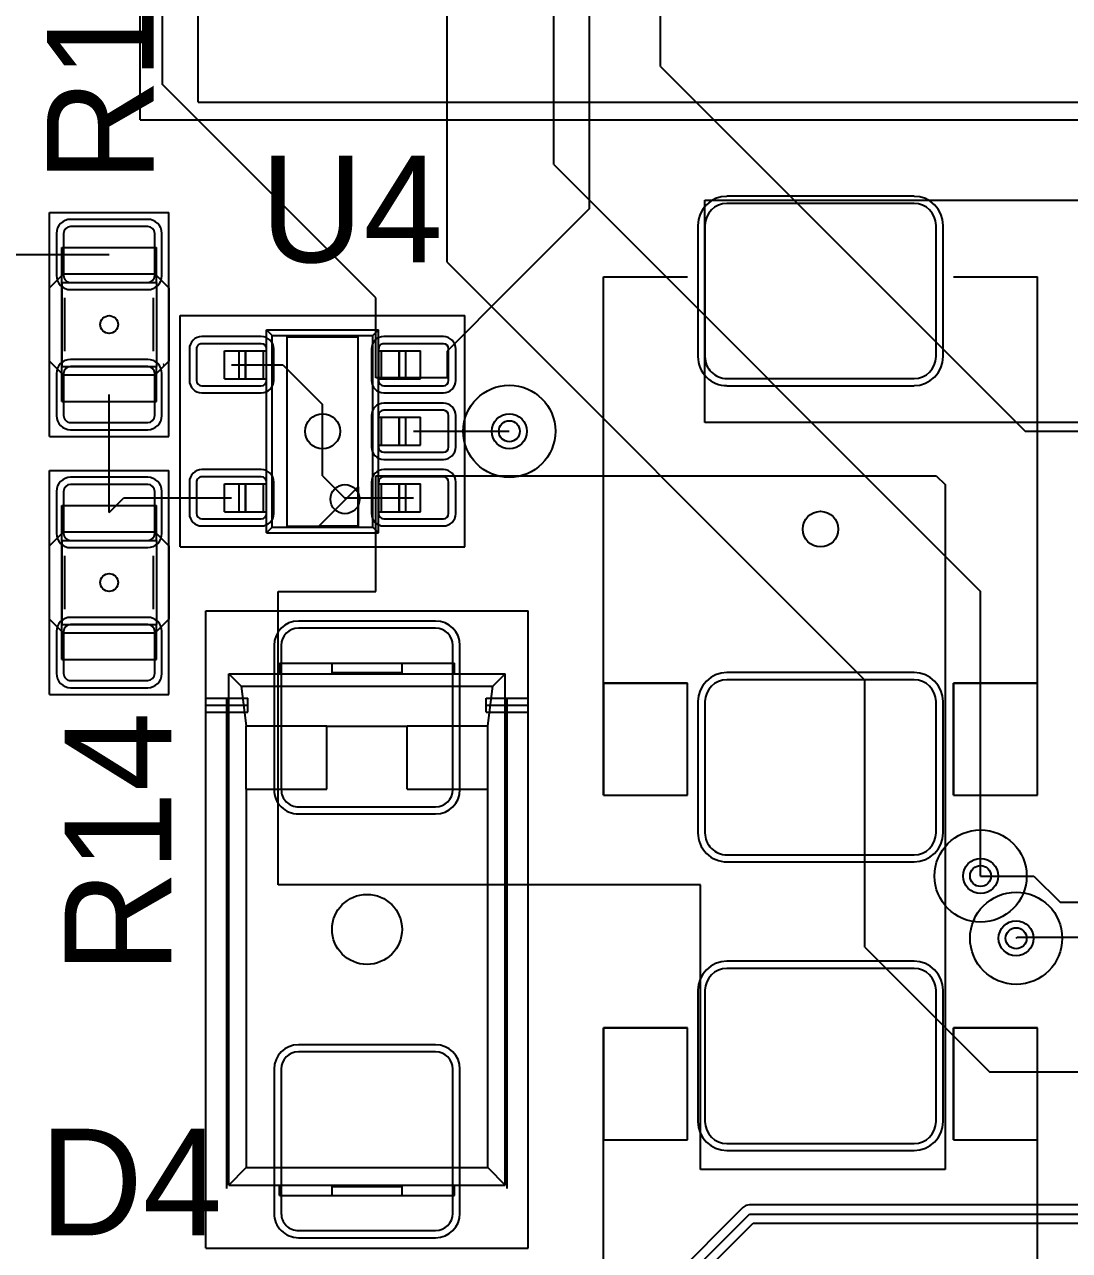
# Model space of a CAD drawing. Header units: millimetres. Extents: x 33 to 144, y 76 to 149.
# Drawn here: x 116.9 to 131.83, y 86.09 to 103.6 of the extents above; entities that cross this region are included whole.
import ezdxf

# ---------------------------------------------------------------- set-up
doc = ezdxf.new("R2010")
doc.units = ezdxf.units.MM
for name, color, linetype in [('BottomLayer', 5, 'Continuous'), ('DrillGuide', 244, 'Continuous'), ('InternalPlane1', 76, 'Continuous'), ('InternalPlane2', 16, 'Continuous'), ('Mechanical13', 56, 'Continuous'), ('Mechanical15', 56, 'Continuous'), ('MultiLayer', 9, 'Continuous'), ('TopLayer', 1, 'Continuous'), ('TopOverlay', 2, 'Continuous'), ('TopPaste', 8, 'Continuous'), ('TopSolder', 216, 'Continuous'), ('ViaHoleLayer', 16, 'Continuous')]:
    doc.layers.add(name, color=color, linetype=linetype)

# ---------------------------------------------------------------- blocks, each defined once
blk = doc.blocks.new('DO_214AB_31')
at = {"layer": 'Mechanical15'}
blk.add_circle((0, 0), 0.254, dxfattribs=at)
at = {"layer": 'TopLayer'}
for p, q in [((-2.463, 1.65), (-4.337, 1.65)), ((4.337, 1.65), (2.463, 1.65)), ((-4.65, 1.337), (-4.65, -1.337)), ((-2.15, -1.337), (-2.15, 1.337)), ((2.15, 1.337), (2.15, -1.337)), ((4.65, -1.337), (4.65, 1.337)), ((-4.337, -1.65), (-2.463, -1.65)), ((2.463, -1.65), (4.337, -1.65))]:
    blk.add_line(p, q, dxfattribs=at)
for centre, start, end in [((-4.337, 1.337), 90, 180), ((-2.463, 1.337), 0, 90), ((2.463, 1.337), 90, 180), ((4.337, 1.337), 0, 90), ((-4.337, -1.337), 180, 270), ((-2.463, -1.337), 270, 0), ((2.463, -1.337), 180, 270), ((4.337, -1.337), 270, 0)]:
    blk.add_arc(centre, 0.313, start, end, dxfattribs=at)
at = {"layer": 'TopOverlay'}
for p, q in [((3.8, 3.1), (-3.6, 3.1)), ((-3.6, 1.9), (-3.6, 3.1)), ((2.2, 1.9), (2.2, 3.1)), ((2.2, 3.1), (2.2, 1.9)), ((3.8, 3.1), (2.2, 3.1)), ((3.8, 1.9), (3.8, 3.1)), ((3.8, 1.9), (3.8, 3.1)), ((3.8, 1.9), (2.2, 1.9)), ((2.2, 1.9), (3.8, 1.9)), ((-3.6, -3.1), (-3.6, -1.9)), ((2.2, -3.1), (2.2, -1.9)), ((3.8, -1.9), (2.2, -1.9)), ((2.2, -1.9), (2.2, -3.1)), ((3.8, -1.9), (2.2, -1.9)), ((3.8, -3.1), (3.8, -1.9)), ((3.8, -3.1), (3.8, -1.9)), ((3.8, -3.1), (-3.6, -3.1)), ((2.2, -3.1), (3.8, -3.1))]:
    blk.add_line(p, q, dxfattribs=at)
at = {"layer": 'TopPaste'}
for p, q in [((-2.463, 1.65), (-4.337, 1.65)), ((4.337, 1.65), (2.463, 1.65)), ((-4.65, 1.337), (-4.65, -1.337)), ((-2.15, -1.337), (-2.15, 1.337)), ((2.15, 1.337), (2.15, -1.337)), ((4.65, -1.337), (4.65, 1.337)), ((-4.337, -1.65), (-2.463, -1.65)), ((2.463, -1.65), (4.337, -1.65))]:
    blk.add_line(p, q, dxfattribs=at)
for centre, start, end in [((-4.337, 1.337), 90, 180), ((-2.463, 1.337), 0, 90), ((2.463, 1.337), 90, 180), ((4.337, 1.337), 0, 90), ((-4.337, -1.337), 180, 270), ((-2.463, -1.337), 270, 0), ((2.463, -1.337), 180, 270), ((4.337, -1.337), 270, 0)]:
    blk.add_arc(centre, 0.313, start, end, dxfattribs=at)
at = {"layer": 'TopSolder'}
for p, q in [((-2.463, 1.752), (-4.337, 1.752)), ((4.337, 1.752), (2.463, 1.752)), ((-4.752, 1.337), (-4.752, -1.337)), ((-2.048, -1.337), (-2.048, 1.337)), ((2.048, 1.337), (2.048, -1.337)), ((4.752, -1.337), (4.752, 1.337)), ((-4.337, -1.752), (-2.463, -1.752)), ((2.463, -1.752), (4.337, -1.752))]:
    blk.add_line(p, q, dxfattribs=at)
for centre, start, end in [((-4.337, 1.337), 90, 180), ((-2.463, 1.337), 0, 90), ((2.463, 1.337), 90, 180), ((4.337, 1.337), 0, 90), ((-4.337, -1.337), 180, 270), ((-2.463, -1.337), 270, 0), ((2.463, -1.337), 180, 270), ((4.337, -1.337), 270, 0)]:
    blk.add_arc(centre, 0.414, start, end, dxfattribs=at)
blk = doc.blocks.new('SOT23_5_33')
at = {"layer": 'Mechanical13'}
for p, q in [((-0.8, 1.45), (-0.8, -1.45)), ((-0.719, 1.369), (-0.8, 1.45)), ((0.8, 1.45), (-0.8, 1.45)), ((0.8, 1.45), (0.719, 1.369)), ((0.8, 1.45), (0.8, -1.45)), ((0.719, 1.369), (-0.719, 1.369)), ((-0.719, 1.369), (-0.719, -1.369)), ((0.719, 1.369), (0.719, -1.369)), ((-1.4, 1.15), (-1.4, 0.75)), ((-0.8, 1.15), (-1.4, 1.15)), ((-1.191, 1.15), (-1.191, 0.75)), ((-1.1, 1.15), (-1.1, 0.75)), ((-1.094, 1.15), (-1.094, 0.75)), ((-0.844, 1.15), (-0.844, 0.75)), ((1.4, 1.15), (0.8, 1.15)), ((0.844, 1.15), (0.844, 0.75)), ((1.094, 1.15), (1.094, 0.75)), ((1.1, 1.15), (1.1, 0.75)), ((1.191, 1.15), (1.191, 0.75)), ((1.4, 1.15), (1.4, 0.75)), ((-0.8, 0.75), (-1.4, 0.75)), ((1.4, 0.75), (0.8, 0.75)), ((-1.4, 0.2), (-1.4, -0.2)), ((-0.8, 0.2), (-1.4, 0.2)), ((-1.191, 0.2), (-1.191, -0.2)), ((-1.1, 0.2), (-1.1, -0.2)), ((-1.094, 0.2), (-1.094, -0.2)), ((-0.844, 0.2), (-0.844, -0.2)), ((-0.8, -0.2), (-1.4, -0.2)), ((-1.4, -0.75), (-1.4, -1.15)), ((-0.8, -0.75), (-1.4, -0.75)), ((-1.191, -0.75), (-1.191, -1.15)), ((-1.1, -0.75), (-1.1, -1.15)), ((-1.094, -0.75), (-1.094, -1.15)), ((-0.844, -0.75), (-0.844, -1.15)), ((1.4, -0.75), (0.8, -0.75)), ((0.844, -0.75), (0.844, -1.15)), ((1.094, -0.75), (1.094, -1.15)), ((1.1, -0.75), (1.1, -1.15)), ((1.191, -0.75), (1.191, -1.15)), ((1.4, -0.75), (1.4, -1.15)), ((-0.8, -1.15), (-1.4, -1.15)), ((1.4, -1.15), (0.8, -1.15)), ((-0.719, -1.369), (-0.8, -1.45)), ((0.719, -1.369), (-0.719, -1.369)), ((0.8, -1.45), (0.719, -1.369)), ((0.8, -1.45), (-0.8, -1.45))]:
    blk.add_line(p, q, dxfattribs=at)
blk.add_circle((-0.32, 0.97), 0.208, dxfattribs=at)
at = {"layer": 'Mechanical15'}
for p, q in [((2.032, 1.651), (-2.032, 1.651)), ((-2.032, 1.651), (-2.032, -1.651)), ((2.032, 1.651), (2.032, -1.651)), ((2.032, -1.651), (-2.032, -1.651))]:
    blk.add_line(p, q, dxfattribs=at)
blk.add_circle((0, 0), 0.25, dxfattribs=at)
at = {"layer": 'TopLayer'}
for p, q in [((-0.875, 1.25), (-1.725, 1.25)), ((1.725, 1.25), (0.875, 1.25)), ((-1.8, 1.175), (-1.8, 0.725)), ((-0.8, 0.725), (-0.8, 1.175)), ((0.8, 1.175), (0.8, 0.725)), ((1.8, 0.725), (1.8, 1.175)), ((-1.725, 0.65), (-0.875, 0.65)), ((0.875, 0.65), (1.725, 0.65)), ((-1.8, 0.225), (-1.8, -0.225)), ((-0.875, 0.3), (-1.725, 0.3)), ((-0.8, -0.225), (-0.8, 0.225)), ((-1.725, -0.3), (-0.875, -0.3)), ((-0.875, -0.65), (-1.725, -0.65)), ((1.725, -0.65), (0.875, -0.65)), ((-1.8, -0.725), (-1.8, -1.175)), ((-0.8, -1.175), (-0.8, -0.725)), ((0.8, -0.725), (0.8, -1.175)), ((1.8, -1.175), (1.8, -0.725)), ((-1.725, -1.25), (-0.875, -1.25)), ((0.875, -1.25), (1.725, -1.25))]:
    blk.add_line(p, q, dxfattribs=at)
for centre, start, end in [((-1.725, 1.175), 90, 180), ((-0.875, 1.175), 0, 90), ((0.875, 1.175), 90, 180), ((1.725, 1.175), 0, 90), ((-1.725, 0.725), 180, 270), ((-0.875, 0.725), 270, 0), ((0.875, 0.725), 180, 270), ((1.725, 0.725), 270, 0), ((-1.725, 0.225), 90, 180), ((-0.875, 0.225), 0, 90), ((-1.725, -0.225), 180, 270), ((-0.875, -0.225), 270, 0), ((-1.725, -0.725), 90, 180), ((-0.875, -0.725), 0, 90), ((0.875, -0.725), 90, 180), ((1.725, -0.725), 0, 90), ((-1.725, -1.175), 180, 270), ((-0.875, -1.175), 270, 0), ((0.875, -1.175), 180, 270), ((1.725, -1.175), 270, 0)]:
    blk.add_arc(centre, 0.075, start, end, dxfattribs=at)
at = {"layer": 'TopOverlay'}
for p, q in [((-0.508, 1.353), (-0.508, -1.347)), ((0.508, 1.353), (-0.508, 1.353)), ((-0.508, 0.792), (-0.508, 1.353)), ((-0.508, 1.353), (0.053, 1.353)), ((0.053, 1.353), (-0.508, 0.792)), ((0.508, -1.347), (0.508, 1.353)), ((2.27, -0.95), (2.265, -0.955)), ((2.265, -0.955), (2.27, -0.96)), ((2.275, -0.955), (2.27, -0.95)), ((2.27, -0.96), (2.275, -0.955)), ((0.508, -1.347), (-0.508, -1.347))]:
    blk.add_line(p, q, dxfattribs=at)
at = {"layer": 'TopPaste'}
for p, q in [((-0.875, 1.25), (-1.725, 1.25)), ((1.725, 1.25), (0.875, 1.25)), ((-1.8, 1.175), (-1.8, 0.725)), ((-0.8, 0.725), (-0.8, 1.175)), ((0.8, 1.175), (0.8, 0.725)), ((1.8, 0.725), (1.8, 1.175)), ((-1.725, 0.65), (-0.875, 0.65)), ((0.875, 0.65), (1.725, 0.65)), ((-1.8, 0.225), (-1.8, -0.225)), ((-0.875, 0.3), (-1.725, 0.3)), ((-0.8, -0.225), (-0.8, 0.225)), ((-1.725, -0.3), (-0.875, -0.3)), ((-0.875, -0.65), (-1.725, -0.65)), ((1.725, -0.65), (0.875, -0.65)), ((-1.8, -0.725), (-1.8, -1.175)), ((-0.8, -1.175), (-0.8, -0.725)), ((0.8, -0.725), (0.8, -1.175)), ((1.8, -1.175), (1.8, -0.725)), ((-1.725, -1.25), (-0.875, -1.25)), ((0.875, -1.25), (1.725, -1.25))]:
    blk.add_line(p, q, dxfattribs=at)
for centre, start, end in [((-1.725, 1.175), 90, 180), ((-0.875, 1.175), 0, 90), ((0.875, 1.175), 90, 180), ((1.725, 1.175), 0, 90), ((-1.725, 0.725), 180, 270), ((-0.875, 0.725), 270, 0), ((0.875, 0.725), 180, 270), ((1.725, 0.725), 270, 0), ((-1.725, 0.225), 90, 180), ((-0.875, 0.225), 0, 90), ((-1.725, -0.225), 180, 270), ((-0.875, -0.225), 270, 0), ((-1.725, -0.725), 90, 180), ((-0.875, -0.725), 0, 90), ((0.875, -0.725), 90, 180), ((1.725, -0.725), 0, 90), ((-1.725, -1.175), 180, 270), ((-0.875, -1.175), 270, 0), ((0.875, -1.175), 180, 270), ((1.725, -1.175), 270, 0)]:
    blk.add_arc(centre, 0.075, start, end, dxfattribs=at)
at = {"layer": 'TopSolder'}
for p, q in [((-0.875, 1.352), (-1.725, 1.352)), ((1.725, 1.352), (0.875, 1.352)), ((-1.902, 1.175), (-1.902, 0.725)), ((-0.698, 0.725), (-0.698, 1.175)), ((0.698, 1.175), (0.698, 0.725)), ((1.902, 0.725), (1.902, 1.175)), ((-1.725, 0.548), (-0.875, 0.548)), ((0.875, 0.548), (1.725, 0.548)), ((-0.875, 0.402), (-1.725, 0.402)), ((-1.902, 0.225), (-1.902, -0.225)), ((-0.698, -0.225), (-0.698, 0.225)), ((-1.725, -0.402), (-0.875, -0.402)), ((-0.875, -0.548), (-1.725, -0.548)), ((1.725, -0.548), (0.875, -0.548)), ((-1.902, -0.725), (-1.902, -1.175)), ((-0.698, -1.175), (-0.698, -0.725)), ((0.698, -0.725), (0.698, -1.175)), ((1.902, -1.175), (1.902, -0.725)), ((-1.725, -1.352), (-0.875, -1.352)), ((0.875, -1.352), (1.725, -1.352))]:
    blk.add_line(p, q, dxfattribs=at)
for centre, start, end in [((-1.725, 1.175), 90, 180), ((-0.875, 1.175), 0, 90), ((0.875, 1.175), 90, 180), ((1.725, 1.175), 0, 90), ((-1.725, 0.725), 180, 270), ((-0.875, 0.725), 270, 0), ((0.875, 0.725), 180, 270), ((1.725, 0.725), 270, 0), ((-1.725, 0.225), 90, 180), ((-0.875, 0.225), 0, 90), ((-1.725, -0.225), 180, 270), ((-0.875, -0.225), 270, 0), ((-1.725, -0.725), 90, 180), ((-0.875, -0.725), 0, 90), ((0.875, -0.725), 90, 180), ((1.725, -0.725), 0, 90), ((-1.725, -1.175), 180, 270), ((-0.875, -1.175), 270, 0), ((0.875, -1.175), 180, 270), ((1.725, -1.175), 270, 0)]:
    blk.add_arc(centre, 0.177, start, end, dxfattribs=at)
blk = doc.blocks.new('RESC2012X70N_44')
at = {"layer": 'Mechanical13'}
for p, q in [((-0.6, 0.675), (-1.1, 0.675)), ((-1.1, -0.675), (-1.1, 0.675)), ((-0.6, -0.675), (-0.6, 0.675)), ((-0.6, 0.674), (0.6, 0.674)), ((-0.6, 0.674), (0.6, 0.674)), ((1.1, 0.675), (0.6, 0.675)), ((0.6, -0.675), (0.6, 0.675)), ((1.1, -0.675), (1.1, 0.675)), ((-0.6, -0.675), (-1.1, -0.675)), ((0.6, -0.674), (-0.6, -0.674)), ((-0.6, -0.674), (0.6, -0.674)), ((1.1, -0.675), (0.6, -0.675))]:
    blk.add_line(p, q, dxfattribs=at)
at = {"layer": 'Mechanical15'}
for p, q in [((1.6, 0.85), (-1.6, 0.85)), ((-1.6, -0.85), (-1.6, 0.85)), ((1.6, -0.85), (1.6, 0.85)), ((1.6, -0.85), (-1.6, -0.85))]:
    blk.add_line(p, q, dxfattribs=at)
blk.add_circle((0, 0), 0.127, dxfattribs=at)
at = {"layer": 'TopLayer'}
for p, q in [((-0.725, 0.65), (-0.525, 0.85)), ((-0.525, 0.85), (0.525, 0.85)), ((0.525, 0.85), (0.725, 0.65)), ((-1.4, 0.55), (-1.4, -0.55)), ((-0.7, 0.65), (-1.3, 0.65)), ((-0.725, -0.65), (-0.725, 0.65)), ((-0.6, -0.55), (-0.6, 0.55)), ((0.6, 0.55), (0.6, -0.55)), ((1.3, 0.65), (0.7, 0.65)), ((0.725, 0.65), (0.725, -0.65)), ((1.4, -0.55), (1.4, 0.55)), ((-1.3, -0.65), (-0.7, -0.65)), ((-0.525, -0.85), (-0.725, -0.65)), ((0.725, -0.65), (0.525, -0.85)), ((0.7, -0.65), (1.3, -0.65)), ((0.525, -0.85), (-0.525, -0.85))]:
    blk.add_line(p, q, dxfattribs=at)
for centre, start, end in [((-1.3, 0.55), 90, 180), ((-0.7, 0.55), 0, 90), ((0.7, 0.55), 90, 180), ((1.3, 0.55), 0, 90), ((-1.3, -0.55), 180, 270), ((-0.7, -0.55), 270, 0), ((0.7, -0.55), 180, 270), ((1.3, -0.55), 270, 0)]:
    blk.add_arc(centre, 0.1, start, end, dxfattribs=at)
at = {"layer": 'TopOverlay'}
for p, q in [((0.381, 0.635), (-0.381, 0.635)), ((0.381, -0.635), (-0.381, -0.635))]:
    blk.add_line(p, q, dxfattribs=at)
at = {"layer": 'TopPaste'}
for p, q in [((-1.4, 0.55), (-1.4, -0.55)), ((-0.7, 0.65), (-1.3, 0.65)), ((-0.6, -0.55), (-0.6, 0.55)), ((0.6, 0.55), (0.6, -0.55)), ((1.3, 0.65), (0.7, 0.65)), ((1.4, -0.55), (1.4, 0.55)), ((-1.3, -0.65), (-0.7, -0.65)), ((0.7, -0.65), (1.3, -0.65))]:
    blk.add_line(p, q, dxfattribs=at)
for centre, start, end in [((-1.3, 0.55), 90, 180), ((-0.7, 0.55), 0, 90), ((0.7, 0.55), 90, 180), ((1.3, 0.55), 0, 90), ((-1.3, -0.55), 180, 270), ((-0.7, -0.55), 270, 0), ((0.7, -0.55), 180, 270), ((1.3, -0.55), 270, 0)]:
    blk.add_arc(centre, 0.1, start, end, dxfattribs=at)
at = {"layer": 'TopSolder'}
for p, q in [((-0.7, 0.752), (-1.3, 0.752)), ((1.3, 0.752), (0.7, 0.752)), ((-1.502, 0.55), (-1.502, -0.55)), ((-0.498, -0.55), (-0.498, 0.55)), ((0.498, 0.55), (0.498, -0.55)), ((1.502, -0.55), (1.502, 0.55)), ((-1.3, -0.752), (-0.7, -0.752)), ((0.7, -0.752), (1.3, -0.752))]:
    blk.add_line(p, q, dxfattribs=at)
for centre, start, end in [((-1.3, 0.55), 90, 180), ((-0.7, 0.55), 0, 90), ((0.7, 0.55), 90, 180), ((1.3, 0.55), 0, 90), ((-1.3, -0.55), 180, 270), ((-0.7, -0.55), 270, 0), ((0.7, -0.55), 180, 270), ((1.3, -0.55), 270, 0)]:
    blk.add_arc(centre, 0.202, start, end, dxfattribs=at)
blk = doc.blocks.new('RESC2012X70N_45')
at = {"layer": 'Mechanical13'}
for p, q in [((-0.6, 0.675), (-1.1, 0.675)), ((-1.1, -0.675), (-1.1, 0.675)), ((-0.6, -0.675), (-0.6, 0.675)), ((-0.6, 0.674), (0.6, 0.674)), ((-0.6, 0.674), (0.6, 0.674)), ((1.1, 0.675), (0.6, 0.675)), ((0.6, -0.675), (0.6, 0.675)), ((1.1, -0.675), (1.1, 0.675)), ((-0.6, -0.675), (-1.1, -0.675)), ((0.6, -0.674), (-0.6, -0.674)), ((-0.6, -0.674), (0.6, -0.674)), ((1.1, -0.675), (0.6, -0.675))]:
    blk.add_line(p, q, dxfattribs=at)
at = {"layer": 'Mechanical15'}
for p, q in [((1.6, 0.85), (-1.6, 0.85)), ((-1.6, -0.85), (-1.6, 0.85)), ((1.6, -0.85), (1.6, 0.85)), ((1.6, -0.85), (-1.6, -0.85))]:
    blk.add_line(p, q, dxfattribs=at)
blk.add_circle((0, 0), 0.127, dxfattribs=at)
at = {"layer": 'TopLayer'}
for p, q in [((-0.725, 0.65), (-0.525, 0.85)), ((-0.525, 0.85), (0.525, 0.85)), ((0.525, 0.85), (0.725, 0.65)), ((-1.4, 0.55), (-1.4, -0.55)), ((-0.7, 0.65), (-1.3, 0.65)), ((-0.725, -0.65), (-0.725, 0.65)), ((-0.6, -0.55), (-0.6, 0.55)), ((0.6, 0.55), (0.6, -0.55)), ((1.3, 0.65), (0.7, 0.65)), ((0.725, 0.65), (0.725, -0.65)), ((1.4, -0.55), (1.4, 0.55)), ((-1.3, -0.65), (-0.7, -0.65)), ((-0.525, -0.85), (-0.725, -0.65)), ((0.725, -0.65), (0.525, -0.85)), ((0.7, -0.65), (1.3, -0.65)), ((0.525, -0.85), (-0.525, -0.85))]:
    blk.add_line(p, q, dxfattribs=at)
for centre, start, end in [((-1.3, 0.55), 90, 180), ((-0.7, 0.55), 0, 90), ((0.7, 0.55), 90, 180), ((1.3, 0.55), 0, 90), ((-1.3, -0.55), 180, 270), ((-0.7, -0.55), 270, 0), ((0.7, -0.55), 180, 270), ((1.3, -0.55), 270, 0)]:
    blk.add_arc(centre, 0.1, start, end, dxfattribs=at)
at = {"layer": 'TopOverlay'}
for p, q in [((0.381, 0.635), (-0.381, 0.635)), ((0.381, -0.635), (-0.381, -0.635))]:
    blk.add_line(p, q, dxfattribs=at)
at = {"layer": 'TopPaste'}
for p, q in [((-1.4, 0.55), (-1.4, -0.55)), ((-0.7, 0.65), (-1.3, 0.65)), ((-0.6, -0.55), (-0.6, 0.55)), ((0.6, 0.55), (0.6, -0.55)), ((1.3, 0.65), (0.7, 0.65)), ((1.4, -0.55), (1.4, 0.55)), ((-1.3, -0.65), (-0.7, -0.65)), ((0.7, -0.65), (1.3, -0.65))]:
    blk.add_line(p, q, dxfattribs=at)
for centre, start, end in [((-1.3, 0.55), 90, 180), ((-0.7, 0.55), 0, 90), ((0.7, 0.55), 90, 180), ((1.3, 0.55), 0, 90), ((-1.3, -0.55), 180, 270), ((-0.7, -0.55), 270, 0), ((0.7, -0.55), 180, 270), ((1.3, -0.55), 270, 0)]:
    blk.add_arc(centre, 0.1, start, end, dxfattribs=at)
at = {"layer": 'TopSolder'}
for p, q in [((-0.7, 0.752), (-1.3, 0.752)), ((1.3, 0.752), (0.7, 0.752)), ((-1.502, 0.55), (-1.502, -0.55)), ((-0.498, -0.55), (-0.498, 0.55)), ((0.498, 0.55), (0.498, -0.55)), ((1.502, -0.55), (1.502, 0.55)), ((-1.3, -0.752), (-0.7, -0.752)), ((0.7, -0.752), (1.3, -0.752))]:
    blk.add_line(p, q, dxfattribs=at)
for centre, start, end in [((-1.3, 0.55), 90, 180), ((-0.7, 0.55), 0, 90), ((0.7, 0.55), 90, 180), ((1.3, 0.55), 0, 90), ((-1.3, -0.55), 180, 270), ((-0.7, -0.55), 270, 0), ((0.7, -0.55), 180, 270), ((1.3, -0.55), 270, 0)]:
    blk.add_arc(centre, 0.202, start, end, dxfattribs=at)
blk = doc.blocks.new('I________6_8_H_S________54')
at = {"layer": 'Mechanical13'}
for p, q in [((-6.35, -6.35), (-6.35, 6.35)), ((-6.35, 6.35), (6.35, 6.35)), ((6.35, -6.35), (6.35, 6.35)), ((-6.35, -6.35), (6.35, -6.35))]:
    blk.add_line(p, q, dxfattribs=at)
at = {"layer": 'Mechanical15'}
for p, q in [((-7.175, -6.6), (-7.175, 6.6)), ((-7.175, 6.6), (7.175, 6.6)), ((7.175, -6.6), (7.175, 6.6)), ((0, -0.5), (0, 0.5)), ((-0.5, 0), (0.5, 0)), ((-7.175, -6.6), (7.175, -6.6))]:
    blk.add_line(p, q, dxfattribs=at)
at = {"layer": 'TopLayer'}
for p, q in [((-0.7, 2.6), (-6.95, 2.6)), ((-6.95, 2.6), (-6.95, -2.6)), ((-0.7, -2.6), (-0.7, 2.6)), ((6.95, 2.6), (0.7, 2.6)), ((0.7, 2.6), (0.7, -2.6)), ((6.95, -2.6), (6.95, 2.6)), ((-6.95, -2.6), (-0.7, -2.6)), ((0.7, -2.6), (6.95, -2.6))]:
    blk.add_line(p, q, dxfattribs=at)
at = {"layer": 'TopOverlay'}
for p, q in [((-6.35, 6.35), (6.35, 6.35)), ((-6.35, 3), (-6.35, 6.35)), ((6.35, 3), (6.35, 6.35)), ((-6.35, -6.35), (-6.35, -3)), ((6.35, -6.35), (6.35, -3)), ((-6.35, -6.35), (6.35, -6.35))]:
    blk.add_line(p, q, dxfattribs=at)
at = {"layer": 'TopPaste'}
for p, q in [((-0.7, 2.6), (-6.95, 2.6)), ((-6.95, 2.6), (-6.95, -2.6)), ((-0.7, -2.6), (-0.7, 2.6)), ((6.95, 2.6), (0.7, 2.6)), ((0.7, 2.6), (0.7, -2.6)), ((6.95, -2.6), (6.95, 2.6)), ((-6.95, -2.6), (-0.7, -2.6)), ((0.7, -2.6), (6.95, -2.6))]:
    blk.add_line(p, q, dxfattribs=at)
at = {"layer": 'TopSolder'}
for p, q in [((-0.598, 2.702), (-7.052, 2.702)), ((-7.052, 2.702), (-7.052, -2.702)), ((-0.598, -2.702), (-0.598, 2.702)), ((7.052, 2.702), (0.598, 2.702)), ((0.598, 2.702), (0.598, -2.702)), ((7.052, -2.702), (7.052, 2.702)), ((-7.052, -2.702), (-0.598, -2.702)), ((0.598, -2.702), (7.052, -2.702))]:
    blk.add_line(p, q, dxfattribs=at)
blk = doc.blocks.new('CAPMP7343X310N_63')
at = {"layer": 'Mechanical13'}
for p, q in [((-3.65, -1.975), (-3.65, 1.975)), ((3.65, 1.975), (-3.65, 1.975)), ((-3.471, 1.796), (-3.65, 1.975)), ((3.401, 1.726), (3.65, 1.975)), ((3.65, -1.975), (3.65, 1.975)), ((-3.471, -1.796), (-3.471, 1.796)), ((-2.907, 1.727), (-3.471, 1.796)), ((-2.907, 0.575), (-2.907, 1.727)), ((-2.001, 1.727), (-2.907, 1.727)), ((-2.001, 0.575), (-2.001, 1.727)), ((3.401, 1.726), (-2.001, 1.727)), ((3.401, -1.726), (3.401, 1.726)), ((-3.65, 1.25), (-3.8, 1.25)), ((-3.8, -1.25), (-3.8, 1.25)), ((3.8, 1.25), (3.65, 1.25)), ((3.8, -1.25), (3.8, 1.25)), ((-2.001, 0.575), (-2.907, 0.575)), ((-2.901, -0.575), (-2.901, 0.575)), ((-3.65, 0.5), (-3.8, 0.5)), ((-3.67, -0.5), (-3.67, 0.5)), ((3.8, 0.5), (3.65, 0.5)), ((3.67, -0.5), (3.67, 0.5)), ((-3.65, -0.5), (-3.8, -0.5)), ((3.8, -0.5), (3.65, -0.5)), ((-2.907, -1.727), (-2.907, -0.575)), ((-2.001, -0.575), (-2.907, -0.575)), ((-2.001, -1.727), (-2.001, -0.575)), ((-3.65, -1.25), (-3.8, -1.25)), ((3.8, -1.25), (3.65, -1.25)), ((-3.471, -1.796), (-2.907, -1.727)), ((-2.001, -1.727), (-2.907, -1.727)), ((-2.001, -1.727), (3.401, -1.726)), ((3.65, -1.975), (3.401, -1.726)), ((-3.65, -1.975), (-3.471, -1.796)), ((3.65, -1.975), (-3.65, -1.975))]:
    blk.add_line(p, q, dxfattribs=at)
at = {"layer": 'Mechanical15'}
for p, q in [((-4.55, -2.3), (-4.55, 2.3)), ((4.55, 2.3), (-4.55, 2.3)), ((4.55, -2.3), (4.55, 2.3)), ((4.55, -2.3), (-4.55, -2.3))]:
    blk.add_line(p, q, dxfattribs=at)
blk.add_circle((0, 0), 0.5, dxfattribs=at)
at = {"layer": 'TopLayer'}
for p, q in [((-1.995, 1.225), (-4.055, 1.225)), ((4.055, 1.225), (1.995, 1.225)), ((-4.3, 0.98), (-4.3, -0.98)), ((-1.75, -0.98), (-1.75, 0.98)), ((1.75, 0.98), (1.75, -0.98)), ((4.3, -0.98), (4.3, 0.98)), ((-4.055, -1.225), (-1.995, -1.225)), ((1.995, -1.225), (4.055, -1.225))]:
    blk.add_line(p, q, dxfattribs=at)
for centre, start, end in [((-4.055, 0.98), 90, 180), ((-1.995, 0.98), 0, 90), ((1.995, 0.98), 90, 180), ((4.055, 0.98), 0, 90), ((-4.055, -0.98), 180, 270), ((-1.995, -0.98), 270, 0), ((1.995, -0.98), 180, 270), ((4.055, -0.98), 270, 0)]:
    blk.add_arc(centre, 0.245, start, end, dxfattribs=at)
at = {"layer": 'TopOverlay'}
for p, q in [((-3.3, 1.7), (-3.3, 2.3)), ((-3.1, 2.3), (-3.3, 2.3)), ((-3.2, 2), (-3.2, 2.3)), ((-3.1, 2), (-3.1, 2.3)), ((3.7, 2), (-3.3, 2)), ((-3.2, 1.7), (-3.2, 2)), ((-3.1, 1.7), (-3.1, 2)), ((-3.1, 1.7), (-3.3, 1.7)), ((-3.3, -2.3), (-3.3, -1.7)), ((-3.1, -1.7), (-3.3, -1.7)), ((-3.2, -2), (-3.2, -1.7)), ((-3.1, -2), (-3.1, -1.7)), ((3.7, -2), (-3.3, -2)), ((-3.2, -2.3), (-3.2, -2)), ((-3.1, -2.3), (-3.1, -2)), ((-3.1, -2.3), (-3.3, -2.3))]:
    blk.add_line(p, q, dxfattribs=at)
at = {"layer": 'TopPaste'}
for p, q in [((-1.995, 1.225), (-4.055, 1.225)), ((4.055, 1.225), (1.995, 1.225)), ((-4.3, 0.98), (-4.3, -0.98)), ((-1.75, -0.98), (-1.75, 0.98)), ((1.75, 0.98), (1.75, -0.98)), ((4.3, -0.98), (4.3, 0.98)), ((-4.055, -1.225), (-1.995, -1.225)), ((1.995, -1.225), (4.055, -1.225))]:
    blk.add_line(p, q, dxfattribs=at)
for centre, start, end in [((-4.055, 0.98), 90, 180), ((-1.995, 0.98), 0, 90), ((1.995, 0.98), 90, 180), ((4.055, 0.98), 0, 90), ((-4.055, -0.98), 180, 270), ((-1.995, -0.98), 270, 0), ((1.995, -0.98), 180, 270), ((4.055, -0.98), 270, 0)]:
    blk.add_arc(centre, 0.245, start, end, dxfattribs=at)
at = {"layer": 'TopSolder'}
for p, q in [((-1.995, 1.327), (-4.055, 1.327)), ((4.055, 1.327), (1.995, 1.327)), ((-4.402, 0.98), (-4.402, -0.98)), ((-1.648, -0.98), (-1.648, 0.98)), ((1.648, 0.98), (1.648, -0.98)), ((4.402, -0.98), (4.402, 0.98)), ((-4.055, -1.327), (-1.995, -1.327)), ((1.995, -1.327), (4.055, -1.327))]:
    blk.add_line(p, q, dxfattribs=at)
for centre, start, end in [((-4.055, 0.98), 90, 180), ((-1.995, 0.98), 0, 90), ((1.995, 0.98), 90, 180), ((4.055, 0.98), 0, 90), ((-4.055, -0.98), 180, 270), ((-1.995, -0.98), 270, 0), ((1.995, -0.98), 180, 270), ((4.055, -0.98), 270, 0)]:
    blk.add_arc(centre, 0.347, start, end, dxfattribs=at)
blk = doc.blocks.new('DO_214AB_65')
at = {"layer": 'Mechanical15'}
blk.add_circle((0, 0), 0.254, dxfattribs=at)
at = {"layer": 'TopLayer'}
for p, q in [((-2.463, 1.65), (-4.337, 1.65)), ((4.337, 1.65), (2.463, 1.65)), ((-4.65, 1.337), (-4.65, -1.337)), ((-2.15, -1.337), (-2.15, 1.337)), ((2.15, 1.337), (2.15, -1.337)), ((4.65, -1.337), (4.65, 1.337)), ((-4.337, -1.65), (-2.463, -1.65)), ((2.463, -1.65), (4.337, -1.65))]:
    blk.add_line(p, q, dxfattribs=at)
for centre, start, end in [((-4.337, 1.337), 90, 180), ((-2.463, 1.337), 0, 90), ((2.463, 1.337), 90, 180), ((4.337, 1.337), 0, 90), ((-4.337, -1.337), 180, 270), ((-2.463, -1.337), 270, 0), ((2.463, -1.337), 180, 270), ((4.337, -1.337), 270, 0)]:
    blk.add_arc(centre, 0.313, start, end, dxfattribs=at)
at = {"layer": 'TopOverlay'}
for p, q in [((-3.6, 3.1), (3.8, 3.1)), ((-3.6, 3.1), (-3.6, 1.9)), ((2.2, 3.1), (2.2, 1.9)), ((2.2, 3.1), (2.2, 1.9)), ((3.8, 3.1), (2.2, 3.1)), ((3.8, 3.1), (3.8, 1.9)), ((3.8, 1.9), (3.8, 3.1)), ((2.2, 1.9), (3.8, 1.9)), ((2.2, 1.9), (3.8, 1.9)), ((-3.6, -1.9), (-3.6, -3.1)), ((2.2, -1.9), (2.2, -3.1)), ((2.2, -1.9), (3.8, -1.9)), ((2.2, -1.9), (2.2, -3.1)), ((3.8, -1.9), (2.2, -1.9)), ((3.8, -1.9), (3.8, -3.1)), ((3.8, -3.1), (3.8, -1.9)), ((-3.6, -3.1), (3.8, -3.1)), ((2.2, -3.1), (3.8, -3.1))]:
    blk.add_line(p, q, dxfattribs=at)
at = {"layer": 'TopPaste'}
for p, q in [((-2.463, 1.65), (-4.337, 1.65)), ((4.337, 1.65), (2.463, 1.65)), ((-4.65, 1.337), (-4.65, -1.337)), ((-2.15, -1.337), (-2.15, 1.337)), ((2.15, 1.337), (2.15, -1.337)), ((4.65, -1.337), (4.65, 1.337)), ((-4.337, -1.65), (-2.463, -1.65)), ((2.463, -1.65), (4.337, -1.65))]:
    blk.add_line(p, q, dxfattribs=at)
for centre, start, end in [((-4.337, 1.337), 90, 180), ((-2.463, 1.337), 0, 90), ((2.463, 1.337), 90, 180), ((4.337, 1.337), 0, 90), ((-4.337, -1.337), 180, 270), ((-2.463, -1.337), 270, 0), ((2.463, -1.337), 180, 270), ((4.337, -1.337), 270, 0)]:
    blk.add_arc(centre, 0.313, start, end, dxfattribs=at)
at = {"layer": 'TopSolder'}
for p, q in [((-2.463, 1.752), (-4.337, 1.752)), ((4.337, 1.752), (2.463, 1.752)), ((-4.752, 1.337), (-4.752, -1.337)), ((-2.048, -1.337), (-2.048, 1.337)), ((2.048, 1.337), (2.048, -1.337)), ((4.752, -1.337), (4.752, 1.337)), ((-4.337, -1.752), (-2.463, -1.752)), ((2.463, -1.752), (4.337, -1.752))]:
    blk.add_line(p, q, dxfattribs=at)
for centre, start, end in [((-4.337, 1.337), 90, 180), ((-2.463, 1.337), 0, 90), ((2.463, 1.337), 90, 180), ((4.337, 1.337), 0, 90), ((-4.337, -1.337), 180, 270), ((-2.463, -1.337), 270, 0), ((2.463, -1.337), 180, 270), ((4.337, -1.337), 270, 0)]:
    blk.add_arc(centre, 0.414, start, end, dxfattribs=at)

msp = doc.modelspace()

# ---------------------------------------------------------------- linework, layer by layer
at = {"layer": 'BottomLayer'}
for p, q in [((125.984, 102.997), (125.984, 129.54)), ((124.46, 101.6), (124.46, 128.905)), ((122.936, 100.203), (122.936, 123.317)), ((125.984, 102.997), (131.191, 97.79)), ((124.46, 101.6), (130.556, 95.504)), ((122.936, 100.203), (128.905, 94.234)), ((131.191, 97.79), (139.192, 97.79)), ((130.556, 91.44), (130.556, 95.504)), ((128.905, 90.424), (128.905, 94.234)), ((128.905, 90.424), (130.683, 88.646)), ((130.683, 88.646), (134.747, 88.646))]:
    msp.add_line(p, q, dxfattribs=at)
for centre in [(123.825, 97.79), (130.556, 91.44), (131.064, 90.551)]:
    msp.add_circle(centre, 0.25, dxfattribs=at)
at = {"layer": 'DrillGuide'}
for centre in [(123.825, 97.79), (130.556, 91.44), (131.064, 90.551)]:
    msp.add_circle(centre, 0.15, dxfattribs=at)
at = {"layer": 'InternalPlane1'}
msp.add_circle((130.556, 91.44), 0.658, dxfattribs=at)
at = {"layer": 'InternalPlane2'}
for p, q in [((127.162, 86.706), (124.495, 84.039)), ((127.204, 86.734), (127.162, 86.706)), ((127.254, 86.743), (127.204, 86.734)), ((136.142, 86.743), (127.254, 86.743)), ((124.587, 83.947), (127.254, 86.614)), ((124.716, 83.893), (127.308, 86.485)), ((127.254, 86.614), (136.271, 86.614)), ((127.308, 86.485), (136.271, 86.485))]:
    msp.add_line(p, q, dxfattribs=at)
for centre in [(123.825, 97.79), (130.556, 91.44), (131.064, 90.551)]:
    msp.add_circle(centre, 0.658, dxfattribs=at)
at = {"layer": 'MultiLayer'}
for centre in [(123.825, 97.79), (130.556, 91.44), (131.064, 90.551)]:
    msp.add_circle(centre, 0.25, dxfattribs=at)
at = {"layer": 'TopLayer'}
for p, q in [((118.872, 102.87), (118.872, 111.506)), ((124.968, 111.506), (124.968, 100.965)), ((118.872, 102.743), (118.872, 102.87)), ((121.92, 99.695), (118.872, 102.743)), ((126.619, 97.917), (126.619, 101.092)), ((126.619, 101.092), (135.255, 101.092)), ((124.968, 100.965), (123.825, 99.822)), ((116.094, 100.314), (118.11, 100.314)), ((123.825, 99.822), (122.936, 98.933)), ((121.92, 98.552), (121.92, 99.695)), ((122.936, 98.933), (122.936, 98.552)), ((119.858, 98.74), (120.589, 98.74)), ((120.589, 98.74), (121.158, 98.171)), ((122.936, 98.552), (121.92, 98.552)), ((118.11, 96.631), (118.11, 98.314)), ((121.158, 97.155), (121.158, 98.171)), ((135.255, 97.917), (126.619, 97.917)), ((122.458, 97.79), (123.825, 97.79)), ((121.158, 97.155), (121.473, 96.84)), ((121.92, 95.504), (121.92, 97.155)), ((121.92, 97.155), (129.921, 97.155)), ((129.921, 97.155), (130.048, 97.028)), ((130.048, 97.028), (130.048, 87.249)), ((118.11, 96.631), (118.319, 96.84)), ((118.319, 96.84), (119.858, 96.84)), ((121.473, 96.84), (122.458, 96.84)), ((120.523, 91.313), (120.523, 95.504)), ((120.523, 95.504), (121.92, 95.504)), ((130.556, 91.44), (131.318, 91.44)), ((131.318, 91.44), (131.691, 91.067)), ((126.555, 91.313), (120.523, 91.313)), ((126.555, 87.249), (126.555, 91.313)), ((131.691, 91.067), (133.078, 91.067)), ((131.064, 90.551), (131.08, 90.567)), ((131.08, 90.567), (133.078, 90.567)), ((130.048, 87.249), (126.555, 87.249))]:
    msp.add_line(p, q, dxfattribs=at)
for centre in [(123.825, 97.79), (130.556, 91.44), (131.064, 90.551)]:
    msp.add_circle(centre, 0.25, dxfattribs=at)
at = {"layer": 'ViaHoleLayer'}
for centre in [(123.825, 97.79), (130.556, 91.44), (131.064, 90.551)]:
    msp.add_circle(centre, 0.15, dxfattribs=at)

# ---------------------------------------------------------------- block references
for name, p, rotation in [('I________6_8_H_S________54', (125.73, 108.839), 360), ('DO_214AB_31', (128.27, 96.393), 270), ('RESC2012X70N_45', (118.11, 99.314), 270), ('SOT23_5_33', (121.158, 97.79), 180), ('RESC2012X70N_44', (118.11, 95.631), 270), ('CAPMP7343X310N_63', (121.793, 90.678), 270), ('DO_214AB_65', (128.27, 85.471), 90)]:
    msp.add_blockref(name, p, dxfattribs=dict(rotation=rotation))

# ---------------------------------------------------------------- texts
at = {"layer": 'TopOverlay'}
for s, p in [('R13', (118.745, 101.346)), ('R14', (118.999, 90.043))]:
    msp.add_text(s, height=1.524, rotation=90, dxfattribs=at).set_placement(p)
for s, p in [('U4', (120.269, 100.203)), ('D4', (117.119, 86.309))]:
    msp.add_text(s, height=1.524, dxfattribs=at).set_placement(p)

doc.saveas('drawing.dxf')
